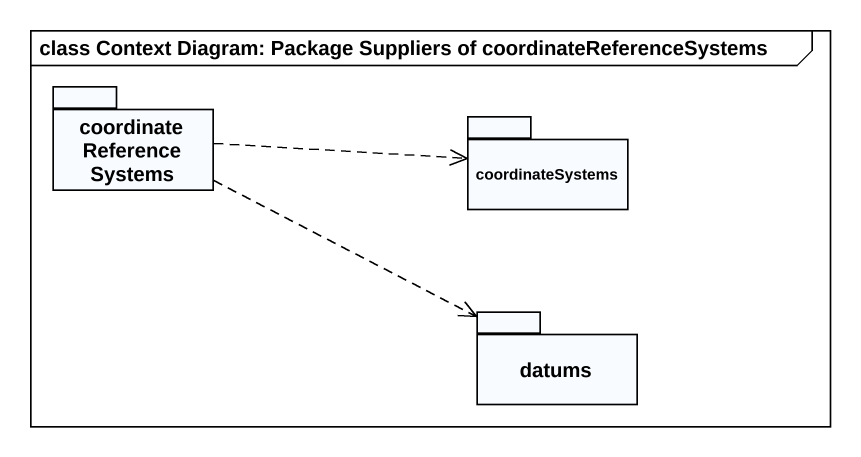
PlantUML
@startuml
mainframe class Context Diagram: Package Suppliers of coordinateReferenceSystems
package coordinateReferenceSystems {
}
package coordinateSystems {
}
package datums {
}
coordinateReferenceSystems .right.> coordinateSystems
coordinateReferenceSystems .right.> datums
@enduml
